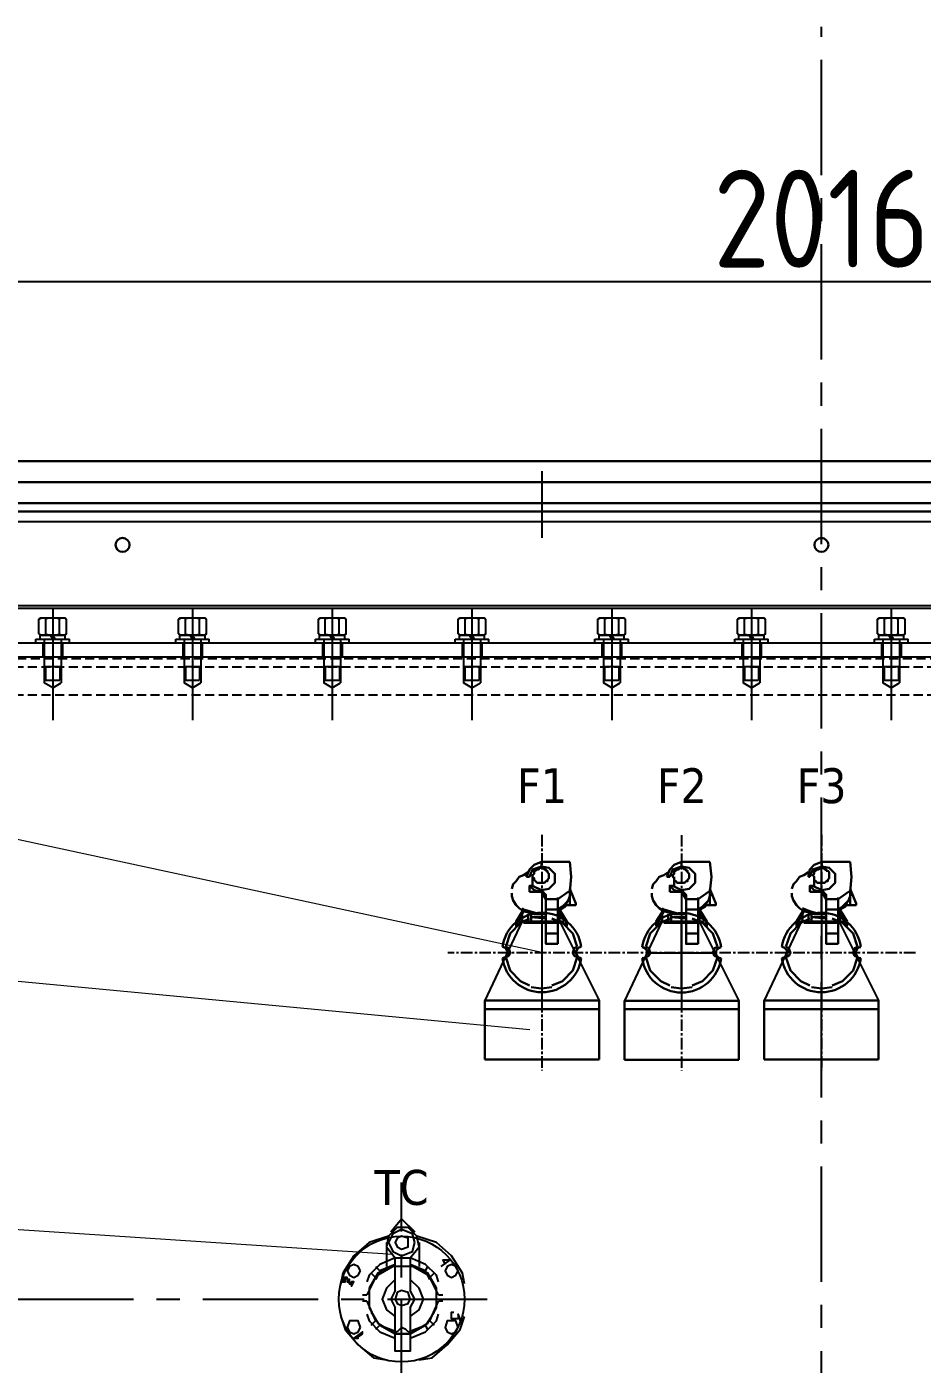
# Model space of a CAD drawing. Header units: millimetres. Extents: x 116956 to 138384, y -169944 to -162492.
# Drawn here: x 130178 to 130819, y -164356 to -163398 of the extents above; entities that cross this region are included whole.
import ezdxf

# ---------------------------------------------------------------- set-up
doc = ezdxf.new("R2010")
doc.units = ezdxf.units.MM
doc.header["$LTSCALE"] = 13
for name, pattern in [('CENTER', [50.8, 31.75, -6.35, 6.35, -6.35]), ('CENTER2', [1.125, 0.75, -0.125, 0.125, -0.125]), ('CENTERX2', [101.6, 63.5, -12.7, 12.7, -12.7]), ('DASHED', [0.75, 0.5, -0.25]), ('HIDDEN', [9.525, 6.35, -3.175])]:
    doc.linetypes.add(name, pattern=pattern)
doc.layers.get('0').update_dxf_attribs({"color": 1, "linetype": 'CENTER'})
for name, color, linetype in [('1', 4, 'Continuous'), ('2', 3, 'Continuous'), ('3中心线层', 1, 'CENTER'), ('4', 2, 'HIDDEN'), ('4虚线层', 6, 'DASHED'), ('粗实线', 4, 'Continuous')]:
    doc.layers.add(name, color=color, linetype=linetype)
doc.layers.add('标注、文本', color=3, linetype='Continuous', lineweight=25)
doc.layers.add('铁心', color=3, linetype='Continuous', lineweight=0)
doc.styles.get("Standard").update_dxf_attribs({"font": 'gbenor.shx', "bigfont": 'gbcbig.shx'})
doc.styles.add('Tahoma$001', font='tahoma.ttf', dxfattribs={"height": 2.159784})
doc.dimstyles.new('1-15', dxfattribs={"dimscale": 20, "dimtxt": 3.5, "dimasz": 2, "dimexe": 1.5, "dimexo": 0.5, "dimgap": 0.5, "dimtad": 1, "dimtoh": 1, "dimdec": 1, "dimdsep": 46, "dimtxsty": 'Standard', "dimcen": 2.5, "dimclrd": 3, "dimclre": 3, "dimclrt": 3, "dimadec": 0, "dimazin": 2, "dimtfac": 1, "dimtdec": 1, "dimtmove": 0, "dimatfit": 2, "dimfxl": 1, "dimarcsym": 0})

# ---------------------------------------------------------------- blocks, each defined once
blk = doc.blocks.new('A$C577535B1')
for p, q in [((67.35, 124.33), (67.35, 44.6)), ((67.35, 124.15), (67.35, 44.41)), ((167.35, 124.17), (167.35, 44.44)), ((167.35, 124.15), (167.35, 44.41)), ((267.35, 124.33), (267.35, 44.6)), ((267.35, 124.15), (267.35, 44.41))]:
    blk.add_line(p, q)
at = {"layer": '3中心线层', "ltscale": 0.02}
for p, q in [((67.35, 168.77), (67.35, 0.16)), ((67.35, 168.61), (67.35, 0)), ((167.35, 168.61), (167.35, 0)), ((267.35, 168.77), (267.35, 0.16)), ((334.71, 84.28), (0, 84.28))]:
    blk.add_line(p, q, dxfattribs=at)
at = {"layer": '粗实线', "lineweight": 30}
for centre, radius, start, end in [((67.35, 84.47), 28.5, 8.04813, 171.95187), ((167.35, 84.3), 28.5, 8.04813, 171.95187), ((267.35, 84.47), 28.5, 8.04813, 171.95187), ((38.85, 84.47), 4, 274.02406, 85.97594), ((95.85, 84.47), 4, 94.02406, 265.97594), ((138.85, 84.3), 4, 274.02406, 85.97594), ((195.85, 84.3), 4, 94.02406, 265.97594), ((238.85, 84.47), 4, 274.02406, 85.97594), ((295.85, 84.37), 4, 94.02406, 265.97594), ((67.35, 84.47), 28.5, 188.04813, 351.95187), ((167.35, 84.3), 28.5, 188.04813, 351.95187), ((267.35, 84.47), 28.5, 188.04813, 351.95187)]:
    blk.add_arc(centre, radius, start, end, dxfattribs=at)
blk = doc.blocks.new('A$C0AD52951')
at = {"layer": '粗实线'}
h = blk.add_hatch(color=256, dxfattribs=at)
h.dxf.hatch_style = 2
h.paths.add_polyline_path([(2.19, 41.7), (1.1, 41.7), (2.19, 41.7), (3.29, 40.6), (3.29, 39.5), (4.39, 39.5), (4.39, 38.4), (5.49, 38.4), (5.49, 37.31), (6.58, 39.5), (5.49, 39.5), (4.39, 38.4), (4.39, 39.5), (4.39, 40.6), (3.29, 40.6), (3.29, 41.7)])
h = blk.add_hatch(color=256, dxfattribs=at)
h.dxf.hatch_style = 2
h.paths.add_polyline_path([(1.1, 41.7), (1.1, 40.6), (1.1, 39.5), (2.19, 39.5), (2.19, 40.6), (1.1, 40.6), (1.1, 41.7), (2.19, 41.7)])
h = blk.add_hatch(color=256, dxfattribs=at)
h.dxf.hatch_style = 2
h.paths.add_polyline_path([(6.58, 10.97), (7.68, 10.97), (10.97, 13.17), (10.97, 14.26)])
for points in [[(25.24, 64.74), (30.72, 71.32), (37.31, 64.74)], [(24.14, 62.54), (14.26, 59.25), (6.58, 52.67), (1.1, 43.89), (0, 38.4)], [(35.11, 51.57), (39.5, 57.06), (38.4, 62.54), (34.02, 66.93), (28.53, 66.93), (24.14, 62.54), (23.04, 57.06), (27.43, 51.57)], [(62.54, 38.4), (61.45, 43.89), (55.96, 52.67), (48.28, 59.25), (38.4, 62.54)], [(23.04, 59.25), (23.04, 47.18)], [(39.5, 59.25), (39.5, 47.18)], [(27.43, 51.57), (19.75, 48.28), (14.26, 42.79), (13.17, 39.5)], [(27.43, 48.28), (18.65, 43.89), (14.26, 36.21), (14.26, 26.33), (18.65, 18.65), (27.43, 13.17), (35.11, 13.17), (35.11, 4.39), (27.43, 4.39), (27.43, 13.17)], [(27.43, 35.11), (27.43, 51.57), (35.11, 51.57), (35.11, 35.11)], [(49.38, 39.5), (48.28, 42.79), (42.79, 48.28), (35.11, 51.57)], [(35.11, 13.17), (43.89, 18.65), (48.28, 26.33), (48.28, 36.21), (43.89, 43.89), (35.11, 48.28)], [(54.86, 50.47), (50.47, 47.18)], [(54.86, 50.47), (51.57, 50.47), (52.67, 48.28)], [(44.99, 40.6), (43.89, 42.79), (36.21, 47.18), (26.33, 47.18), (18.65, 42.79), (17.56, 40.6)], [(27.43, 40.6), (23.04, 36.21), (20.85, 30.72), (23.04, 25.24), (27.43, 21.95)], [(35.11, 21.95), (39.5, 25.24), (41.7, 30.72), (39.5, 36.21), (35.11, 40.6)], [(27.43, 35.11), (25.24, 30.72), (27.43, 26.33)], [(35.11, 26.33), (37.31, 30.72), (35.11, 35.11)], [(0, 21.95), (2.19, 15.36), (8.78, 7.68), (16.46, 1.1), (23.04, 0)], [(13.17, 23.04), (14.26, 19.75), (19.75, 14.26), (27.43, 10.97)], [(15.36, 24.14), (19.75, 17.56), (28.53, 14.26)], [(35.11, 26.33), (35.11, 13.17), (27.43, 13.17), (27.43, 26.33)], [(34.02, 14.26), (42.79, 17.56), (47.18, 24.14)], [(35.11, 10.97), (42.79, 14.26), (48.28, 19.75), (49.38, 23.04)], [(39.5, 0), (46.09, 1.1), (53.77, 7.68), (60.35, 15.36), (62.54, 21.95)], [(60.35, 19.75), (60.35, 20.85), (59.25, 23.04), (59.25, 21.95), (59.25, 20.85), (58.16, 20.85), (57.06, 20.85), (55.96, 20.85), (55.96, 21.95), (55.96, 23.04), (55.96, 24.14), (57.06, 24.14)], [(34.02, 14.26), (32.92, 15.36), (30.72, 16.46), (29.63, 15.36), (28.53, 14.26)], [(34.02, 14.26), (32.92, 15.36), (30.72, 16.46), (29.63, 15.36), (28.53, 14.26)]]:
    blk.add_lwpolyline(points, dxfattribs=at)
for points in [[(37.31, 59.25), (36.21, 63.64), (30.72, 65.84), (26.33, 63.64), (24.14, 59.25), (26.33, 54.86), (30.72, 52.67), (36.21, 54.86)], [(34.02, 59.25), (34.02, 61.45), (30.72, 62.54), (28.53, 61.45), (27.43, 59.25), (28.53, 57.06), (30.72, 55.96), (34.02, 57.06)], [(9.88, 44.99), (8.78, 47.18), (6.58, 48.28), (4.39, 47.18), (3.29, 44.99), (4.39, 42.79), (6.58, 41.7), (8.78, 42.79)], [(59.25, 44.99), (58.16, 47.18), (55.96, 48.28), (53.77, 47.18), (52.67, 44.99), (53.77, 42.79), (55.96, 41.7), (58.16, 42.79)], [(2.19, 41.7), (1.1, 41.7), (2.19, 41.7), (3.29, 40.6), (3.29, 39.5), (4.39, 39.5), (4.39, 38.4), (5.49, 38.4), (5.49, 37.31), (6.58, 39.5), (5.49, 39.5), (4.39, 38.4), (4.39, 39.5), (4.39, 40.6), (3.29, 40.6), (3.29, 41.7)], [(1.1, 41.7), (1.1, 40.6), (1.1, 39.5), (2.19, 39.5), (2.19, 40.6), (1.1, 40.6), (1.1, 41.7), (2.19, 41.7)], [(35.11, 30.72), (34.02, 34.02), (30.72, 35.11), (28.53, 34.02), (27.43, 30.72), (28.53, 28.53), (30.72, 27.43), (34.02, 28.53)], [(9.88, 16.46), (8.78, 19.75), (6.58, 19.75), (4.39, 19.75), (3.29, 16.46), (4.39, 14.26), (6.58, 13.17), (8.78, 14.26)], [(6.58, 10.97), (7.68, 10.97), (10.97, 13.17), (10.97, 14.26)], [(59.25, 16.46), (58.16, 19.75), (55.96, 19.75), (53.77, 19.75), (52.67, 16.46), (53.77, 14.26), (55.96, 13.17), (58.16, 14.26)], [(7.68, 10.97), (8.78, 10.97)]]:
    blk.add_lwpolyline(points, close=True, dxfattribs=at)
for points in [[(27.43, 48.28), (27.43, 48.28), (19.75, 44.99), (19.75, 44.99)], [(42.79, 44.99), (42.79, 44.99), (35.11, 48.28), (35.11, 48.28)], [(17.56, 41.7), (17.56, 41.7), (13.17, 32.92), (13.17, 32.92)], [(17.56, 41.7), (17.56, 41.7), (15.36, 43.89), (15.36, 43.89)], [(17.56, 47.18), (17.56, 47.18), (19.75, 44.99), (19.75, 44.99)], [(42.79, 44.99), (42.79, 44.99), (43.89, 47.18), (43.89, 47.18)], [(47.18, 43.89), (47.18, 43.89), (44.99, 41.7), (44.99, 41.7)], [(49.38, 32.92), (49.38, 32.92), (44.99, 41.7), (44.99, 41.7)], [(10.97, 32.92), (10.97, 32.92), (13.17, 32.92), (13.17, 32.92)], [(13.17, 29.63), (13.17, 29.63), (10.97, 29.63), (10.97, 29.63)], [(13.17, 29.63), (13.17, 29.63), (17.56, 19.75), (17.56, 19.75)], [(44.99, 19.75), (44.99, 19.75), (49.38, 29.63), (49.38, 29.63)], [(49.38, 32.92), (49.38, 32.92), (51.57, 32.92), (51.57, 32.92)], [(51.57, 29.63), (51.57, 29.63), (49.38, 29.63), (49.38, 29.63)], [(15.36, 17.56), (15.36, 17.56), (17.56, 19.75), (17.56, 19.75)], [(19.75, 17.56), (19.75, 17.56), (17.56, 15.36), (17.56, 15.36)], [(19.75, 17.56), (19.75, 17.56), (27.43, 13.17), (27.43, 13.17)], [(35.11, 13.17), (35.11, 13.17), (42.79, 17.56), (42.79, 17.56)], [(43.89, 15.36), (43.89, 15.36), (42.79, 17.56), (42.79, 17.56)], [(44.99, 19.75), (44.99, 19.75), (47.18, 17.56), (47.18, 17.56)]]:
    blk.add_open_spline(points, degree=3, dxfattribs=at)
blk = doc.blocks.new('A$C104F2B00')
at = {"layer": '标注、文本'}
blk.add_circle((45, 45), 45, dxfattribs=at)
at = {"layer": '标注、文本', "xscale": 1.4175, "yscale": 1.4175, "zscale": 1.4175}
blk.add_blockref('A$C0AD52951', (1.45, 1.45), dxfattribs=at)
at = {"layer": '标注、文本', "style": 'Tahoma$001'}
blk.add_text('TC', height=25, dxfattribs=at).set_placement((25.65, 112.51))
blk = doc.blocks.new('A$C5D6D1F02')
at = {"layer": '标注、文本'}
for p, q in [((125.88, 0), (125.88, 51.21)), ((103.48, 25.6), (148.29, 25.6))]:
    blk.add_line(p, q, dxfattribs=at)
at = {"layer": '粗实线', "lineweight": 30}
for points in [[(25.6, 90.68), (20.27, 88.54), (17.07, 85.34), (14.94, 80.01)], [(25.6, 87.48), (19.2, 85.34), (17.07, 80.01)], [(25.6, 90.68), (25.6, 87.48)], [(25.6, 70.41), (30.94, 71.48), (35.2, 75.74), (35.2, 82.14), (30.94, 86.41), (25.6, 87.48)], [(45.87, 69.34), (46.94, 80.01), (45.87, 90.68)], [(125.88, 90.68), (120.55, 88.54), (117.35, 85.34), (115.21, 80.01)], [(125.88, 87.48), (119.48, 85.34), (117.35, 80.01)], [(125.88, 90.68), (125.88, 87.48)], [(125.88, 70.41), (131.22, 71.48), (135.48, 75.74), (135.48, 82.14), (131.22, 86.41), (125.88, 87.48)], [(146.15, 69.34), (147.22, 80.01), (146.15, 90.68)], [(226.16, 90.68), (220.83, 88.54), (217.63, 85.34), (216.56, 80.01)], [(226.16, 87.48), (219.76, 85.34), (217.63, 80.01)], [(226.16, 90.68), (226.16, 87.48)], [(226.16, 70.41), (231.5, 71.48), (235.76, 75.74), (235.76, 82.14), (231.5, 86.41), (226.16, 87.48)], [(246.43, 69.34), (247.5, 80.01), (246.43, 90.68)], [(16, 83.21), (12.8, 81.08), (9.6, 80.01), (7.47, 76.81), (5.33, 74.68), (4.27, 71.48)], [(16, 83.21), (12.8, 81.08), (9.6, 80.01), (7.47, 76.81), (5.33, 74.68), (4.27, 71.48)], [(14.94, 81.08), (14.94, 80.01)], [(116.28, 83.21), (113.08, 81.08), (109.88, 80.01), (107.75, 76.81), (105.61, 74.68), (104.55, 71.48)], [(116.28, 83.21), (113.08, 81.08), (109.88, 80.01), (107.75, 76.81), (105.61, 74.68), (104.55, 71.48)], [(116.28, 81.08), (116.28, 80.01)], [(216.56, 83.21), (213.36, 81.08), (210.16, 80.01), (208.03, 76.81), (205.89, 74.68), (204.83, 71.48)], [(216.56, 83.21), (213.36, 81.08), (210.16, 80.01), (208.03, 76.81), (205.89, 74.68), (204.83, 71.48)], [(216.56, 81.08), (216.56, 80.01)], [(4.27, 68.28), (4.27, 66.14), (5.33, 62.94), (7.47, 59.74), (9.6, 57.61), (12.8, 55.47), (16, 54.41), (20.27, 53.34), (24.54, 53.34), (28.8, 53.34)], [(4.27, 68.28), (4.27, 66.14), (5.33, 62.94), (7.47, 59.74), (9.6, 57.61), (12.8, 55.47), (16, 54.41), (20.27, 53.34), (24.54, 53.34), (28.8, 53.34)], [(17.07, 73.61), (20.27, 70.41), (25.6, 69.34)], [(19.2, 73.61), (17.07, 73.61), (17.07, 69.34)], [(28.8, 64.01), (28.8, 67.21), (25.6, 70.41)], [(25.6, 69.34), (25.6, 70.41)], [(25.6, 69.34), (28.8, 64.01)], [(37.34, 56.54), (40.54, 58.67), (42.67, 60.81), (44.81, 62.94), (45.87, 66.14), (45.87, 68.28), (45.87, 71.48)], [(37.34, 56.54), (40.54, 58.67), (42.67, 60.81), (44.81, 62.94), (45.87, 66.14), (45.87, 68.28), (45.87, 71.48)], [(45.87, 69.34), (44.81, 69.34), (37.34, 64.01)], [(37.34, 55.47), (40.54, 57.61), (42.67, 58.67), (43.74, 61.87), (45.87, 64.01), (45.87, 66.14), (45.87, 68.28)], [(37.34, 55.47), (40.54, 57.61), (42.67, 58.67), (43.74, 61.87), (45.87, 64.01), (45.87, 66.14), (45.87, 68.28)], [(50.14, 60.81), (45.87, 71.48)], [(45.87, 69.34), (45.87, 59.74), (49.07, 59.74), (50.14, 59.74), (50.14, 60.81)], [(104.55, 68.28), (104.55, 66.14), (105.61, 62.94), (107.75, 59.74), (109.88, 57.61), (113.08, 55.47), (116.28, 54.41), (120.55, 53.34), (124.82, 53.34), (129.08, 53.34)], [(104.55, 68.28), (104.55, 66.14), (105.61, 62.94), (107.75, 59.74), (109.88, 57.61), (113.08, 55.47), (116.28, 54.41), (120.55, 53.34), (124.82, 53.34), (129.08, 53.34)], [(117.35, 73.61), (120.55, 70.41), (125.88, 69.34)], [(119.48, 73.61), (117.35, 73.61), (117.35, 69.34)], [(129.08, 64.01), (129.08, 67.21), (125.88, 70.41)], [(125.88, 69.34), (125.88, 70.41)], [(125.88, 69.34), (129.08, 64.01)], [(137.62, 56.54), (140.82, 58.67), (142.95, 60.81), (145.08, 62.94), (146.15, 66.14), (147.22, 68.28), (146.15, 71.48)], [(137.62, 56.54), (140.82, 58.67), (142.95, 60.81), (145.08, 62.94), (146.15, 66.14), (147.22, 68.28), (146.15, 71.48)], [(146.15, 69.34), (145.08, 69.34), (137.62, 64.01)], [(137.62, 55.47), (140.82, 57.61), (142.95, 58.67), (144.02, 61.87), (146.15, 64.01), (146.15, 66.14), (147.22, 68.28)], [(137.62, 55.47), (140.82, 57.61), (142.95, 58.67), (144.02, 61.87), (146.15, 64.01), (146.15, 66.14), (147.22, 68.28)], [(146.15, 69.34), (146.15, 59.74), (149.35, 59.74), (150.42, 59.74), (150.42, 60.81), (146.15, 71.48)], [(204.83, 68.28), (204.83, 66.14), (205.89, 62.94), (208.03, 59.74), (210.16, 57.61), (213.36, 55.47), (216.56, 54.41), (220.83, 53.34), (225.09, 53.34), (229.36, 53.34)], [(204.83, 68.28), (204.83, 66.14), (205.89, 62.94), (208.03, 59.74), (210.16, 57.61), (213.36, 55.47), (216.56, 54.41), (220.83, 53.34), (225.09, 53.34), (229.36, 53.34)], [(217.63, 73.61), (220.83, 70.41), (226.16, 69.34)], [(219.76, 73.61), (217.63, 73.61), (217.63, 69.34)], [(229.36, 64.01), (229.36, 67.21), (226.16, 70.41)], [(226.16, 69.34), (226.16, 70.41)], [(226.16, 69.34), (229.36, 64.01)], [(237.9, 56.54), (241.1, 58.67), (243.23, 60.81), (245.36, 62.94), (246.43, 66.14), (247.5, 68.28), (246.43, 71.48)], [(237.9, 56.54), (241.1, 58.67), (243.23, 60.81), (245.36, 62.94), (246.43, 66.14), (247.5, 68.28), (246.43, 71.48)], [(246.43, 69.34), (245.36, 69.34), (237.9, 64.01)], [(237.9, 55.47), (241.1, 57.61), (243.23, 58.67), (244.3, 61.87), (246.43, 64.01), (246.43, 66.14), (247.5, 68.28)], [(237.9, 55.47), (241.1, 57.61), (243.23, 58.67), (244.3, 61.87), (246.43, 64.01), (246.43, 66.14), (247.5, 68.28)], [(246.43, 69.34), (246.43, 59.74), (249.63, 59.74), (250.7, 59.74), (250.7, 60.81), (246.43, 71.48)], [(11.73, 57.61), (12.8, 56.54), (17.07, 55.47), (20.27, 54.41), (24.54, 53.34), (28.8, 53.34)], [(11.73, 57.61), (12.8, 56.54), (17.07, 55.47), (20.27, 54.41), (24.54, 53.34), (28.8, 53.34)], [(33.07, 32), (28.8, 32), (28.8, 64.01)], [(37.34, 32), (37.34, 64.01), (28.8, 64.01)], [(45.87, 59.74), (41.61, 59.74)], [(112.01, 57.61), (113.08, 56.54), (117.35, 55.47), (120.55, 54.41), (124.82, 53.34), (129.08, 53.34)], [(112.01, 57.61), (113.08, 56.54), (117.35, 55.47), (120.55, 54.41), (124.82, 53.34), (129.08, 53.34)], [(133.35, 32), (129.08, 32), (129.08, 64.01)], [(137.62, 32), (137.62, 64.01), (129.08, 64.01)], [(146.15, 59.74), (141.88, 59.74)], [(212.29, 57.61), (214.43, 56.54), (217.63, 55.47), (220.83, 54.41), (225.09, 53.34), (229.36, 53.34)], [(212.29, 57.61), (214.43, 56.54), (217.63, 55.47), (220.83, 54.41), (225.09, 53.34), (229.36, 53.34)], [(233.63, 32), (229.36, 32), (229.36, 64.01)], [(237.9, 32), (237.9, 64.01), (229.36, 64.01)], [(246.43, 59.74), (242.16, 59.74)], [(17.07, 50.14), (10.67, 46.94), (3.2, 39.47), (0, 29.87)], [(11.73, 48.01), (7.47, 48.01), (12.8, 56.54)], [(7.47, 48.01), (7.47, 44.81), (8.53, 44.81), (8.53, 48.01)], [(8.53, 48.01), (12.8, 55.47)], [(51.21, 29.87), (48.01, 39.47), (40.54, 46.94), (33.07, 50.14)], [(43.74, 48.01), (43.74, 44.81), (42.67, 44.81), (42.67, 48.01)], [(117.35, 50.14), (110.95, 46.94), (103.48, 39.47), (100.28, 29.87)], [(112.01, 48.01), (107.75, 48.01), (113.08, 56.54)], [(107.75, 48.01), (107.75, 44.81), (108.81, 44.81), (108.81, 48.01)], [(108.81, 48.01), (113.08, 55.47)], [(151.49, 29.87), (148.29, 39.47), (140.82, 46.94), (133.35, 50.14)], [(144.02, 48.01), (144.02, 44.81), (142.95, 44.81), (142.95, 48.01)], [(217.63, 50.14), (211.23, 46.94), (203.76, 39.47), (200.56, 29.87)], [(212.29, 48.01), (208.03, 48.01), (213.36, 56.54)], [(208.03, 48.01), (208.03, 44.81), (209.09, 44.81), (209.09, 48.01)], [(209.09, 48.01), (213.36, 55.47)], [(251.76, 29.87), (248.56, 39.47), (241.1, 46.94), (233.63, 50.14)], [(244.3, 48.01), (244.3, 44.81), (243.23, 44.81), (243.23, 48.01)], [(0, 22.4), (2.13, 23.47), (3.2, 25.6), (2.13, 28.8), (0, 29.87)], [(51.21, 29.87), (49.07, 28.8), (48.01, 25.6), (49.07, 23.47), (51.21, 22.4)], [(100.28, 22.4), (102.41, 23.47), (103.48, 25.6), (102.41, 28.8), (100.28, 29.87)], [(151.49, 29.87), (149.35, 28.8), (148.29, 25.6), (149.35, 23.47), (151.49, 22.4)], [(200.56, 22.4), (202.69, 23.47), (203.76, 25.6), (202.69, 28.8), (200.56, 29.87)], [(251.76, 29.87), (249.63, 28.8), (248.56, 25.6), (249.63, 23.47), (251.76, 22.4)], [(0, 22.4), (3.2, 12.8), (10.67, 5.33), (17.07, 2.13)], [(33.07, 2.13), (40.54, 5.33), (48.01, 12.8), (51.21, 22.4)], [(100.28, 22.4), (103.48, 12.8), (110.95, 5.33), (117.35, 2.13)], [(133.35, 2.13), (140.82, 5.33), (148.29, 12.8), (151.49, 22.4)], [(200.56, 22.4), (203.76, 12.8), (211.23, 5.33), (217.63, 2.13)], [(233.63, 2.13), (241.1, 5.33), (248.56, 12.8), (251.76, 22.4)], [(18.14, 1.07), (25.6, 0), (33.07, 1.07)], [(118.41, 1.07), (125.88, 0), (133.35, 1.07)], [(218.69, 1.07), (226.16, 0), (233.63, 1.07)]]:
    blk.add_lwpolyline(points, dxfattribs=at)
for points in [[(25.6, 86.41), (24.54, 86.41), (23.47, 85.34), (22.4, 85.34), (21.34, 84.28), (20.27, 84.28), (20.27, 83.21), (20.27, 82.14), (19.2, 81.08), (19.2, 80.01), (20.27, 78.94), (20.27, 77.88), (21.34, 76.81), (22.4, 75.74), (23.47, 75.74), (24.54, 75.74), (25.6, 75.74), (26.67, 75.74), (27.74, 75.74), (28.8, 76.81), (29.87, 76.81), (29.87, 77.88), (30.94, 78.94), (30.94, 80.01), (30.94, 81.08), (30.94, 82.14), (29.87, 83.21), (29.87, 84.28), (28.8, 84.28), (28.8, 85.34), (27.74, 85.34), (26.67, 86.41)], [(125.88, 86.41), (124.82, 86.41), (123.75, 85.34), (122.68, 85.34), (121.62, 84.28), (120.55, 84.28), (120.55, 83.21), (120.55, 82.14), (119.48, 81.08), (119.48, 80.01), (120.55, 78.94), (120.55, 77.88), (121.62, 76.81), (122.68, 75.74), (123.75, 75.74), (124.82, 75.74), (125.88, 75.74), (126.95, 75.74), (128.02, 75.74), (129.08, 76.81), (130.15, 76.81), (130.15, 77.88), (131.22, 78.94), (131.22, 80.01), (131.22, 81.08), (131.22, 82.14), (130.15, 83.21), (130.15, 84.28), (129.08, 84.28), (129.08, 85.34), (128.02, 85.34), (126.95, 86.41)], [(226.16, 86.41), (225.09, 86.41), (224.03, 85.34), (222.96, 85.34), (221.89, 84.28), (220.83, 84.28), (220.83, 83.21), (220.83, 82.14), (219.76, 81.08), (220.83, 80.01), (220.83, 78.94), (220.83, 77.88), (221.89, 76.81), (222.96, 75.74), (224.03, 75.74), (225.09, 75.74), (226.16, 75.74), (227.23, 75.74), (228.3, 75.74), (229.36, 76.81), (230.43, 76.81), (230.43, 77.88), (231.5, 78.94), (231.5, 80.01), (231.5, 81.08), (231.5, 82.14), (231.5, 83.21), (230.43, 84.28), (229.36, 84.28), (229.36, 85.34), (228.3, 85.34), (227.23, 86.41)], [(38.4, 48.01), (38.4, 49.07)], [(138.68, 48.01), (138.68, 49.07)], [(238.96, 48.01), (238.96, 49.07)]]:
    blk.add_lwpolyline(points, close=True, dxfattribs=at)
for points in [[(25.6, 90.68), (25.6, 90.68), (45.87, 90.68), (45.87, 90.68)], [(125.88, 90.68), (125.88, 90.68), (146.15, 90.68), (146.15, 90.68)], [(226.16, 90.68), (226.16, 90.68), (246.43, 90.68), (246.43, 90.68)], [(14.94, 80.01), (14.94, 80.01), (17.07, 80.01), (17.07, 80.01)], [(19.2, 80.01), (19.2, 80.01), (19.2, 73.61), (19.2, 73.61)], [(115.21, 80.01), (115.21, 80.01), (117.35, 80.01), (117.35, 80.01)], [(120.55, 80.01), (120.55, 80.01), (120.55, 73.61), (120.55, 73.61)], [(216.56, 80.01), (216.56, 80.01), (217.63, 80.01), (217.63, 80.01)], [(220.83, 80.01), (220.83, 80.01), (220.83, 73.61), (220.83, 73.61)], [(25.6, 69.34), (25.6, 69.34), (17.07, 69.34), (17.07, 69.34)], [(19.2, 73.61), (19.2, 73.61), (25.6, 70.41), (25.6, 70.41)], [(25.6, 71.48), (25.6, 71.48), (25.6, 70.41), (25.6, 70.41)], [(125.88, 69.34), (125.88, 69.34), (117.35, 69.34), (117.35, 69.34)], [(119.48, 73.61), (119.48, 73.61), (125.88, 70.41), (125.88, 70.41)], [(125.88, 71.48), (125.88, 71.48), (125.88, 70.41), (125.88, 70.41)], [(226.16, 69.34), (226.16, 69.34), (217.63, 69.34), (217.63, 69.34)], [(219.76, 73.61), (219.76, 73.61), (226.16, 70.41), (226.16, 70.41)], [(226.16, 71.48), (226.16, 71.48), (226.16, 70.41), (226.16, 70.41)], [(37.34, 64.01), (37.34, 64.01), (37.34, 65.07), (37.34, 65.07)], [(137.62, 64.01), (137.62, 64.01), (137.62, 65.07), (137.62, 65.07)], [(237.9, 64.01), (237.9, 64.01), (237.9, 65.07), (237.9, 65.07)], [(11.73, 48.01), (11.73, 48.01), (11.73, 56.54), (11.73, 56.54)], [(12.8, 48.01), (12.8, 48.01), (25.6, 48.01), (25.6, 48.01)], [(16, 48.01), (16, 48.01), (12.8, 48.01), (12.8, 48.01)], [(16, 48.01), (16, 48.01), (16, 53.34), (16, 53.34)], [(18.14, 48.01), (18.14, 48.01), (18.14, 54.41), (18.14, 54.41)], [(18.14, 51.21), (18.14, 51.21), (28.8, 50.14), (28.8, 50.14)], [(18.14, 51.21), (18.14, 51.21), (28.8, 51.21), (28.8, 51.21)], [(24.54, 48.01), (24.54, 48.01), (41.61, 48.01), (41.61, 48.01)], [(25.6, 48.01), (25.6, 48.01), (25.6, 49.07), (25.6, 49.07)], [(38.4, 48.01), (38.4, 48.01), (25.6, 48.01), (25.6, 48.01)], [(28.8, 56.54), (28.8, 56.54), (37.34, 56.54), (37.34, 56.54)], [(42.67, 48.01), (42.67, 48.01), (37.34, 55.47), (37.34, 55.47)], [(38.4, 48.01), (38.4, 48.01), (38.4, 56.54), (38.4, 56.54)], [(43.74, 48.01), (43.74, 48.01), (38.4, 56.54), (38.4, 56.54)], [(112.01, 48.01), (112.01, 48.01), (112.01, 56.54), (112.01, 56.54)], [(113.08, 48.01), (113.08, 48.01), (125.88, 48.01), (125.88, 48.01)], [(116.28, 48.01), (116.28, 48.01), (113.08, 48.01), (113.08, 48.01)], [(116.28, 48.01), (116.28, 48.01), (116.28, 53.34), (116.28, 53.34)], [(118.41, 48.01), (118.41, 48.01), (118.41, 54.41), (118.41, 54.41)], [(118.41, 51.21), (118.41, 51.21), (129.08, 50.14), (129.08, 50.14)], [(118.41, 51.21), (118.41, 51.21), (129.08, 51.21), (129.08, 51.21)], [(124.82, 48.01), (124.82, 48.01), (141.88, 48.01), (141.88, 48.01)], [(125.88, 48.01), (125.88, 48.01), (125.88, 49.07), (125.88, 49.07)], [(138.68, 48.01), (138.68, 48.01), (125.88, 48.01), (125.88, 48.01)], [(129.08, 56.54), (129.08, 56.54), (137.62, 56.54), (137.62, 56.54)], [(142.95, 48.01), (142.95, 48.01), (137.62, 55.47), (137.62, 55.47)], [(138.68, 48.01), (138.68, 48.01), (138.68, 56.54), (138.68, 56.54)], [(144.02, 48.01), (144.02, 48.01), (138.68, 56.54), (138.68, 56.54)], [(212.29, 48.01), (212.29, 48.01), (212.29, 56.54), (212.29, 56.54)], [(213.36, 48.01), (213.36, 48.01), (226.16, 48.01), (226.16, 48.01)], [(216.56, 48.01), (216.56, 48.01), (213.36, 48.01), (213.36, 48.01)], [(216.56, 48.01), (216.56, 48.01), (216.56, 53.34), (216.56, 53.34)], [(218.69, 48.01), (218.69, 48.01), (218.69, 54.41), (218.69, 54.41)], [(218.69, 51.21), (218.69, 51.21), (229.36, 50.14), (229.36, 50.14)], [(218.69, 51.21), (218.69, 51.21), (229.36, 51.21), (229.36, 51.21)], [(225.09, 48.01), (225.09, 48.01), (242.16, 48.01), (242.16, 48.01)], [(226.16, 48.01), (226.16, 48.01), (226.16, 49.07), (226.16, 49.07)], [(238.96, 48.01), (238.96, 48.01), (226.16, 48.01), (226.16, 48.01)], [(229.36, 56.54), (229.36, 56.54), (237.9, 56.54), (237.9, 56.54)], [(243.23, 48.01), (243.23, 48.01), (237.9, 55.47), (237.9, 55.47)], [(238.96, 48.01), (238.96, 48.01), (238.96, 56.54), (238.96, 56.54)], [(244.3, 48.01), (244.3, 48.01), (238.96, 56.54), (238.96, 56.54)], [(12.8, 46.94), (12.8, 46.94), (38.4, 46.94), (38.4, 46.94)], [(28.8, 39.47), (28.8, 39.47), (37.34, 39.47), (37.34, 39.47)], [(113.08, 46.94), (113.08, 46.94), (138.68, 46.94), (138.68, 46.94)], [(129.08, 39.47), (129.08, 39.47), (137.62, 39.47), (137.62, 39.47)], [(213.36, 46.94), (213.36, 46.94), (238.96, 46.94), (238.96, 46.94)], [(229.36, 39.47), (229.36, 39.47), (237.9, 39.47), (237.9, 39.47)], [(28.8, 32), (28.8, 32), (37.34, 32), (37.34, 32)], [(129.08, 32), (129.08, 32), (137.62, 32), (137.62, 32)], [(229.36, 32), (229.36, 32), (237.9, 32), (237.9, 32)]]:
    blk.add_open_spline(points, degree=3, dxfattribs=at)
blk = doc.blocks.new('A$C47B94D02')
at = {"layer": '标注、文本'}
blk.add_blockref('A$C5D6D1F02', (0, 0), dxfattribs=at)
at = {"layer": '标注、文本', "style": 'Tahoma$001'}
for s, p in [('F1', (8.12, 132.74)), ('F2', (108.12, 132.74)), ('F3', (208.12, 132.74))]:
    blk.add_text(s, height=25, dxfattribs=at).set_placement(p)
blk = doc.blocks.new('*D1466')
at = {"layer": 'Defpoints', "color": 0, "transparency": 16777216}
for p in [(131754.42, -163580.55), (129738.42, -163866.68), (131754.42, -163866.69)]:
    blk.add_point(p, dxfattribs=at)
at = {"layer": '标注、文本', "color": 3, "lineweight": -2, "transparency": 16777216}
for p, q in [((129738.42, -163856.68), (129738.42, -163550.55)), ((131754.42, -163856.69), (131754.42, -163550.55)), ((129778.42, -163580.55), (131714.42, -163580.55))]:
    blk.add_line(p, q, dxfattribs=at)
at = {"layer": '标注、文本', "color": 3, "transparency": 16777216}
for points in [[(129778.42, -163573.88), (129778.42, -163587.22), (129738.42, -163580.55)], [(131714.42, -163573.88), (131714.42, -163587.22), (131754.42, -163580.55)]]:
    blk.add_solid(points, dxfattribs=at)
at = {"layer": '标注、文本', "color": 3, "transparency": 16777216, "insert": (130746.42, -163535.55), "char_height": 70, "attachment_point": 5}
blk.add_mtext('2016', dxfattribs=at)

msp = doc.modelspace()

# ---------------------------------------------------------------- linework, layer by layer
at = {"layer": '1', "color": 1, "linetype": 'CENTERX2', "lineweight": -3, "ltscale": 0.1}
for p, q in [((130746.422, -165749.709), (130746.422, -163398.12)), ((130446.076, -164392.738), (130446.076, -164225.653)), ((129907.566, -164309.196), (130507.376, -164309.196))]:
    msp.add_line(p, q, dxfattribs=at)
at = {"layer": '1'}
for p, q in [((130186.497, -163822.258), (130187.827, -163821.491)), ((130186.497, -163832.923), (130186.497, -163822.258)), ((130205.018, -163821.491), (130187.827, -163821.491)), ((130191.46, -163832.923), (130191.46, -163822.258)), ((130201.385, -163832.923), (130201.385, -163822.258)), ((130206.347, -163822.258), (130205.018, -163821.491)), ((130206.347, -163832.923), (130206.347, -163822.258)), ((130286.497, -163822.258), (130287.827, -163821.491)), ((130286.497, -163832.923), (130286.497, -163822.258)), ((130305.018, -163821.491), (130287.827, -163821.491)), ((130291.46, -163832.923), (130291.46, -163822.258)), ((130301.385, -163832.923), (130301.385, -163822.258)), ((130306.347, -163822.258), (130305.018, -163821.491)), ((130306.347, -163832.923), (130306.347, -163822.258)), ((130386.497, -163822.258), (130387.827, -163821.491)), ((130386.497, -163832.923), (130386.497, -163822.258)), ((130405.018, -163821.491), (130387.827, -163821.491)), ((130391.46, -163832.923), (130391.46, -163822.258)), ((130401.385, -163832.923), (130401.385, -163822.258)), ((130406.347, -163822.258), (130405.018, -163821.491)), ((130406.347, -163832.923), (130406.347, -163822.258)), ((130486.497, -163822.258), (130487.827, -163821.491)), ((130486.497, -163832.923), (130486.497, -163822.258)), ((130505.018, -163821.491), (130487.827, -163821.491)), ((130491.46, -163832.923), (130491.46, -163822.258)), ((130501.385, -163832.923), (130501.385, -163822.258)), ((130506.347, -163822.258), (130505.018, -163821.491)), ((130506.347, -163832.923), (130506.347, -163822.258)), ((130586.497, -163822.258), (130587.827, -163821.491)), ((130586.497, -163832.923), (130586.497, -163822.258)), ((130605.018, -163821.491), (130587.827, -163821.491)), ((130591.46, -163832.923), (130591.46, -163822.258)), ((130601.385, -163832.923), (130601.385, -163822.258)), ((130606.347, -163822.258), (130605.018, -163821.491)), ((130606.347, -163832.923), (130606.347, -163822.258)), ((130686.497, -163822.258), (130687.827, -163821.491)), ((130686.497, -163832.923), (130686.497, -163822.258)), ((130705.018, -163821.491), (130687.827, -163821.491)), ((130691.46, -163832.923), (130691.46, -163822.258)), ((130701.385, -163832.923), (130701.385, -163822.258)), ((130706.347, -163822.258), (130705.018, -163821.491)), ((130706.347, -163832.923), (130706.347, -163822.258)), ((130786.497, -163822.258), (130787.827, -163821.491)), ((130786.497, -163832.923), (130786.497, -163822.258)), ((130805.018, -163821.491), (130787.827, -163821.491)), ((130791.46, -163832.923), (130791.46, -163822.258)), ((130801.385, -163832.923), (130801.385, -163822.258)), ((130806.347, -163822.258), (130805.018, -163821.491)), ((130806.347, -163832.923), (130806.347, -163822.258)), ((130186.497, -163832.923), (130187.827, -163833.691)), ((130187.422, -163836.691), (130187.422, -163833.691)), ((130187.422, -163833.691), (130205.422, -163833.691)), ((130205.018, -163833.691), (130187.827, -163833.691)), ((130196.422, -163836.691), (130194.722, -163833.691)), ((130198.122, -163836.691), (130196.422, -163833.691)), ((130206.347, -163832.923), (130205.018, -163833.691)), ((130205.422, -163836.691), (130205.422, -163833.691)), ((130286.497, -163832.923), (130287.827, -163833.691)), ((130287.422, -163836.691), (130287.422, -163833.691)), ((130287.422, -163833.691), (130305.422, -163833.691)), ((130305.018, -163833.691), (130287.827, -163833.691)), ((130296.422, -163836.691), (130294.722, -163833.691)), ((130298.122, -163836.691), (130296.422, -163833.691)), ((130306.347, -163832.923), (130305.018, -163833.691)), ((130305.422, -163836.691), (130305.422, -163833.691)), ((130386.497, -163832.923), (130387.827, -163833.691)), ((130387.422, -163836.691), (130387.422, -163833.691)), ((130387.422, -163833.691), (130405.422, -163833.691)), ((130405.018, -163833.691), (130387.827, -163833.691)), ((130396.422, -163836.691), (130394.722, -163833.691)), ((130398.122, -163836.691), (130396.422, -163833.691)), ((130406.347, -163832.923), (130405.018, -163833.691)), ((130405.422, -163836.691), (130405.422, -163833.691)), ((130486.497, -163832.923), (130487.827, -163833.691)), ((130487.422, -163836.691), (130487.422, -163833.691)), ((130487.422, -163833.691), (130505.422, -163833.691)), ((130505.018, -163833.691), (130487.827, -163833.691)), ((130496.422, -163836.691), (130494.722, -163833.691)), ((130498.122, -163836.691), (130496.422, -163833.691)), ((130506.347, -163832.923), (130505.018, -163833.691)), ((130505.422, -163836.691), (130505.422, -163833.691)), ((130586.497, -163832.923), (130587.827, -163833.691)), ((130587.422, -163836.691), (130587.422, -163833.691)), ((130587.422, -163833.691), (130605.422, -163833.691)), ((130605.018, -163833.691), (130587.827, -163833.691)), ((130596.422, -163836.691), (130594.722, -163833.691)), ((130598.122, -163836.691), (130596.422, -163833.691)), ((130606.347, -163832.923), (130605.018, -163833.691)), ((130605.422, -163836.691), (130605.422, -163833.691)), ((130686.497, -163832.923), (130687.827, -163833.691)), ((130687.422, -163836.691), (130687.422, -163833.691)), ((130687.422, -163833.691), (130705.422, -163833.691)), ((130705.018, -163833.691), (130687.827, -163833.691)), ((130696.422, -163836.691), (130694.722, -163833.691)), ((130698.122, -163836.691), (130696.422, -163833.691)), ((130706.347, -163832.923), (130705.018, -163833.691)), ((130705.422, -163836.691), (130705.422, -163833.691)), ((130786.497, -163832.923), (130787.827, -163833.691)), ((130787.422, -163836.691), (130787.422, -163833.691)), ((130787.422, -163833.691), (130805.422, -163833.691)), ((130805.018, -163833.691), (130787.827, -163833.691)), ((130796.422, -163836.691), (130794.722, -163833.691)), ((130798.122, -163836.691), (130796.422, -163833.691)), ((130806.347, -163832.923), (130805.018, -163833.691)), ((130805.422, -163836.691), (130805.422, -163833.691)), ((130184.422, -163839.191), (130184.422, -163836.691)), ((130184.422, -163836.691), (130208.422, -163836.691)), ((130184.422, -163839.191), (130208.422, -163839.191)), ((130187.422, -163836.691), (130205.422, -163836.691)), ((130190.422, -163836.909), (130190.422, -163862.409)), ((130202.422, -163836.909), (130202.422, -163862.409)), ((130208.422, -163839.191), (130208.422, -163836.691)), ((130284.422, -163839.191), (130284.422, -163836.691)), ((130284.422, -163836.691), (130308.422, -163836.691)), ((130284.422, -163839.191), (130308.422, -163839.191)), ((130287.422, -163836.691), (130305.422, -163836.691)), ((130290.422, -163836.909), (130290.422, -163862.409)), ((130302.422, -163836.909), (130302.422, -163862.409)), ((130308.422, -163839.191), (130308.422, -163836.691)), ((130384.422, -163839.191), (130384.422, -163836.691)), ((130384.422, -163836.691), (130408.422, -163836.691)), ((130384.422, -163839.191), (130408.422, -163839.191)), ((130387.422, -163836.691), (130405.422, -163836.691)), ((130390.422, -163836.909), (130390.422, -163862.409)), ((130402.422, -163836.909), (130402.422, -163862.409)), ((130408.422, -163839.191), (130408.422, -163836.691)), ((130484.422, -163839.191), (130484.422, -163836.691)), ((130484.422, -163836.691), (130508.422, -163836.691)), ((130484.422, -163839.191), (130508.422, -163839.191)), ((130487.422, -163836.691), (130505.422, -163836.691)), ((130490.422, -163836.909), (130490.422, -163862.409)), ((130502.422, -163836.909), (130502.422, -163862.409)), ((130508.422, -163839.191), (130508.422, -163836.691)), ((130584.422, -163839.191), (130584.422, -163836.691)), ((130584.422, -163836.691), (130608.422, -163836.691)), ((130584.422, -163839.191), (130608.422, -163839.191)), ((130587.422, -163836.691), (130605.422, -163836.691)), ((130590.422, -163836.909), (130590.422, -163862.409)), ((130602.422, -163836.909), (130602.422, -163862.409)), ((130608.422, -163839.191), (130608.422, -163836.691)), ((130684.422, -163839.191), (130684.422, -163836.691)), ((130684.422, -163836.691), (130708.422, -163836.691)), ((130684.422, -163839.191), (130708.422, -163839.191)), ((130687.422, -163836.691), (130705.422, -163836.691)), ((130690.422, -163836.909), (130690.422, -163862.409)), ((130702.422, -163836.909), (130702.422, -163862.409)), ((130708.422, -163839.191), (130708.422, -163836.691)), ((130784.422, -163839.191), (130784.422, -163836.691)), ((130784.422, -163836.691), (130808.422, -163836.691)), ((130784.422, -163839.191), (130808.422, -163839.191)), ((130787.422, -163836.691), (130805.422, -163836.691)), ((130790.422, -163836.909), (130790.422, -163862.409)), ((130802.422, -163836.909), (130802.422, -163862.409)), ((130808.422, -163839.191), (130808.422, -163836.691)), ((130202.422, -163856.409), (130190.422, -163856.409)), ((130190.422, -163862.409), (130190.422, -163867.944)), ((130202.422, -163862.409), (130202.422, -163867.944)), ((130302.422, -163856.409), (130290.422, -163856.409)), ((130290.422, -163862.409), (130290.422, -163867.944)), ((130302.422, -163862.409), (130302.422, -163867.944)), ((130402.422, -163856.409), (130390.422, -163856.409)), ((130390.422, -163862.409), (130390.422, -163867.944)), ((130402.422, -163862.409), (130402.422, -163867.944)), ((130502.422, -163856.409), (130490.422, -163856.409)), ((130490.422, -163862.409), (130490.422, -163867.944)), ((130502.422, -163862.409), (130502.422, -163867.944)), ((130602.422, -163856.409), (130590.422, -163856.409)), ((130590.422, -163862.409), (130590.422, -163867.944)), ((130602.422, -163862.409), (130602.422, -163867.944)), ((130702.422, -163856.409), (130690.422, -163856.409)), ((130690.422, -163862.409), (130690.422, -163867.944)), ((130702.422, -163862.409), (130702.422, -163867.944)), ((130802.422, -163856.409), (130790.422, -163856.409)), ((130790.422, -163862.409), (130790.422, -163867.944)), ((130802.422, -163862.409), (130802.422, -163867.944))]:
    msp.add_line(p, q, dxfattribs=at)
for centre, radius, start, end in [((130189.033, -163826.059), 4.569, 57.914436, 123.704561), ((130196.422, -163839.491), 18, 73.996597, 106.003403), ((130203.812, -163826.059), 4.569, 56.295439, 122.085564), ((130289.033, -163826.059), 4.569, 57.914436, 123.704561), ((130296.422, -163839.491), 18, 73.996597, 106.003403), ((130303.812, -163826.059), 4.569, 56.295439, 122.085564), ((130389.033, -163826.059), 4.569, 57.914436, 123.704561), ((130396.422, -163839.491), 18, 73.996597, 106.003403), ((130403.812, -163826.059), 4.569, 56.295439, 122.085564), ((130489.033, -163826.059), 4.569, 57.914436, 123.704561), ((130496.422, -163839.491), 18, 73.996597, 106.003403), ((130503.812, -163826.059), 4.569, 56.295439, 122.085564), ((130589.033, -163826.059), 4.569, 57.914436, 123.704561), ((130596.422, -163839.491), 18, 73.996597, 106.003403), ((130603.812, -163826.059), 4.569, 56.295439, 122.085564), ((130689.033, -163826.059), 4.569, 57.914436, 123.704561), ((130696.422, -163839.491), 18, 73.996597, 106.003403), ((130703.812, -163826.059), 4.569, 56.295439, 122.085564), ((130789.033, -163826.059), 4.569, 57.914436, 123.704561), ((130796.422, -163839.491), 18, 73.996597, 106.003403), ((130803.812, -163826.059), 4.569, 56.295439, 122.085564), ((130189.033, -163829.122), 4.569, 236.295439, 302.558752), ((130196.422, -163815.691), 18, 253.996597, 286.003403), ((130203.812, -163829.122), 4.569, 237.914436, 303.704561), ((130289.033, -163829.122), 4.569, 236.295439, 302.558752), ((130296.422, -163815.691), 18, 253.996597, 286.003403), ((130303.812, -163829.122), 4.569, 237.914436, 303.704561), ((130389.033, -163829.122), 4.569, 236.295439, 302.558752), ((130396.422, -163815.691), 18, 253.996597, 286.003403), ((130403.812, -163829.122), 4.569, 237.914436, 303.704561), ((130489.033, -163829.122), 4.569, 236.295439, 302.558752), ((130496.422, -163815.691), 18, 253.996597, 286.003403), ((130503.812, -163829.122), 4.569, 237.914436, 303.704561), ((130589.033, -163829.122), 4.569, 236.295439, 302.558752), ((130596.422, -163815.691), 18, 253.996597, 286.003403), ((130603.812, -163829.122), 4.569, 237.914436, 303.704561), ((130689.033, -163829.122), 4.569, 236.295439, 302.558752), ((130696.422, -163815.691), 18, 253.996597, 286.003403), ((130703.812, -163829.122), 4.569, 237.914436, 303.704561), ((130789.033, -163829.122), 4.569, 236.295439, 302.558752), ((130796.422, -163815.691), 18, 253.996597, 286.003403), ((130803.812, -163829.122), 4.569, 237.914436, 303.704561)]:
    msp.add_arc(centre, radius, start, end, dxfattribs=at)
at = {"layer": '2'}
for p, q in [((130191.322, -163856.409), (130191.322, -163865.944)), ((130201.522, -163856.409), (130201.522, -163865.944)), ((130291.322, -163856.409), (130291.322, -163865.944)), ((130301.522, -163856.409), (130301.522, -163865.944)), ((130391.322, -163856.409), (130391.322, -163865.944)), ((130401.522, -163856.409), (130401.522, -163865.944)), ((130491.322, -163856.409), (130491.322, -163865.944)), ((130501.522, -163856.409), (130501.522, -163865.944)), ((130591.322, -163856.409), (130591.322, -163865.944)), ((130601.522, -163856.409), (130601.522, -163865.944)), ((130691.322, -163856.409), (130691.322, -163865.944)), ((130701.522, -163856.409), (130701.522, -163865.944)), ((130791.322, -163856.409), (130791.322, -163865.944)), ((130801.522, -163856.409), (130801.522, -163865.944))]:
    msp.add_line(p, q, dxfattribs=at)
at = {"layer": '3中心线层', "linetype": 'CENTER2', "lineweight": -3, "ltscale": 10}
msp.add_line((130546.422, -163716.277), (130546.422, -163764.073), dxfattribs=at)
at = {"layer": '4'}
for p, q in [((130196.422, -163813.909), (130196.422, -163894.709)), ((130296.422, -163813.909), (130296.422, -163894.709)), ((130396.422, -163813.909), (130396.422, -163894.709)), ((130496.422, -163813.909), (130496.422, -163894.709)), ((130596.422, -163813.909), (130596.422, -163894.709)), ((130696.422, -163813.909), (130696.422, -163894.709)), ((130796.422, -163813.909), (130796.422, -163894.709))]:
    msp.add_line(p, q, dxfattribs=at)
at = {"layer": '4虚线层'}
for p, q in [((129917.422, -163850.409), (131575.422, -163850.409)), ((129915.422, -163856.409), (131577.422, -163856.409)), ((129915.422, -163876.409), (131577.422, -163876.409))]:
    msp.add_line(p, q, dxfattribs=at)
at = {"layer": '标注、文本'}
for p, q in [((131620.422, -163752.685), (129872.422, -163752.685)), ((131630.422, -163812.685), (129862.422, -163812.685)), ((131630.422, -163814.685), (129862.422, -163814.685)), ((129868.422, -163839.191), (131624.422, -163839.191)), ((130189.422, -163839.191), (130189.422, -163849.191)), ((130203.422, -163839.191), (130203.422, -163849.191)), ((130289.422, -163839.191), (130289.422, -163849.191)), ((130303.422, -163839.191), (130303.422, -163849.191)), ((130389.422, -163839.191), (130389.422, -163849.191)), ((130403.422, -163839.191), (130403.422, -163849.191)), ((130489.422, -163839.191), (130489.422, -163849.191)), ((130503.422, -163839.191), (130503.422, -163849.191)), ((130589.422, -163839.191), (130589.422, -163849.191)), ((130603.422, -163839.191), (130603.422, -163849.191)), ((130689.422, -163839.191), (130689.422, -163849.191)), ((130703.422, -163839.191), (130703.422, -163849.191)), ((130789.422, -163839.191), (130789.422, -163849.191)), ((130803.422, -163839.191), (130803.422, -163849.191)), ((129868.422, -163849.191), (131624.422, -163849.191)), ((130196.422, -163871.409), (130190.422, -163867.944)), ((130196.422, -163871.409), (130190.422, -163867.944)), ((130196.422, -163871.409), (130190.422, -163867.944)), ((130196.422, -163871.409), (130190.422, -163867.944)), ((130196.422, -163871.409), (130190.422, -163867.944)), ((130196.422, -163871.409), (130190.422, -163867.944)), ((130196.422, -163871.409), (130190.422, -163867.944)), ((130196.422, -163871.409), (130190.422, -163867.944)), ((130191.322, -163865.944), (130201.522, -163865.944)), ((130196.422, -163871.409), (130202.422, -163867.944)), ((130196.422, -163871.409), (130202.422, -163867.944)), ((130196.422, -163871.409), (130202.422, -163867.944)), ((130196.422, -163871.409), (130202.422, -163867.944)), ((130196.422, -163871.409), (130202.422, -163867.944)), ((130196.422, -163871.409), (130202.422, -163867.944)), ((130196.422, -163871.409), (130202.422, -163867.944)), ((130196.422, -163871.409), (130202.422, -163867.944)), ((130196.422, -163871.409), (130196.422, -163871.409)), ((130296.422, -163871.409), (130290.422, -163867.944)), ((130296.422, -163871.409), (130290.422, -163867.944)), ((130296.422, -163871.409), (130290.422, -163867.944)), ((130296.422, -163871.409), (130290.422, -163867.944)), ((130296.422, -163871.409), (130290.422, -163867.944)), ((130296.422, -163871.409), (130290.422, -163867.944)), ((130296.422, -163871.409), (130290.422, -163867.944)), ((130296.422, -163871.409), (130290.422, -163867.944)), ((130291.322, -163865.944), (130301.522, -163865.944)), ((130296.422, -163871.409), (130302.422, -163867.944)), ((130296.422, -163871.409), (130302.422, -163867.944)), ((130296.422, -163871.409), (130302.422, -163867.944)), ((130296.422, -163871.409), (130302.422, -163867.944)), ((130296.422, -163871.409), (130302.422, -163867.944)), ((130296.422, -163871.409), (130302.422, -163867.944)), ((130296.422, -163871.409), (130302.422, -163867.944)), ((130296.422, -163871.409), (130302.422, -163867.944)), ((130296.422, -163871.409), (130296.422, -163871.409)), ((130396.422, -163871.409), (130390.422, -163867.944)), ((130396.422, -163871.409), (130390.422, -163867.944)), ((130396.422, -163871.409), (130390.422, -163867.944)), ((130396.422, -163871.409), (130390.422, -163867.944)), ((130396.422, -163871.409), (130390.422, -163867.944)), ((130396.422, -163871.409), (130390.422, -163867.944)), ((130396.422, -163871.409), (130390.422, -163867.944)), ((130396.422, -163871.409), (130390.422, -163867.944)), ((130391.322, -163865.944), (130401.522, -163865.944)), ((130396.422, -163871.409), (130402.422, -163867.944)), ((130396.422, -163871.409), (130402.422, -163867.944)), ((130396.422, -163871.409), (130402.422, -163867.944)), ((130396.422, -163871.409), (130402.422, -163867.944)), ((130396.422, -163871.409), (130402.422, -163867.944)), ((130396.422, -163871.409), (130402.422, -163867.944)), ((130396.422, -163871.409), (130402.422, -163867.944)), ((130396.422, -163871.409), (130402.422, -163867.944)), ((130396.422, -163871.409), (130396.422, -163871.409)), ((130496.422, -163871.409), (130490.422, -163867.944)), ((130496.422, -163871.409), (130490.422, -163867.944)), ((130496.422, -163871.409), (130490.422, -163867.944)), ((130496.422, -163871.409), (130490.422, -163867.944)), ((130496.422, -163871.409), (130490.422, -163867.944)), ((130496.422, -163871.409), (130490.422, -163867.944)), ((130496.422, -163871.409), (130490.422, -163867.944)), ((130496.422, -163871.409), (130490.422, -163867.944)), ((130491.322, -163865.944), (130501.522, -163865.944)), ((130496.422, -163871.409), (130502.422, -163867.944)), ((130496.422, -163871.409), (130502.422, -163867.944)), ((130496.422, -163871.409), (130502.422, -163867.944)), ((130496.422, -163871.409), (130502.422, -163867.944)), ((130496.422, -163871.409), (130502.422, -163867.944)), ((130496.422, -163871.409), (130502.422, -163867.944)), ((130496.422, -163871.409), (130502.422, -163867.944)), ((130496.422, -163871.409), (130502.422, -163867.944)), ((130496.422, -163871.409), (130496.422, -163871.409)), ((130596.422, -163871.409), (130590.422, -163867.944)), ((130596.422, -163871.409), (130590.422, -163867.944)), ((130596.422, -163871.409), (130590.422, -163867.944)), ((130596.422, -163871.409), (130590.422, -163867.944)), ((130596.422, -163871.409), (130590.422, -163867.944)), ((130596.422, -163871.409), (130590.422, -163867.944)), ((130596.422, -163871.409), (130590.422, -163867.944)), ((130596.422, -163871.409), (130590.422, -163867.944)), ((130591.322, -163865.944), (130601.522, -163865.944)), ((130596.422, -163871.409), (130602.422, -163867.944)), ((130596.422, -163871.409), (130602.422, -163867.944)), ((130596.422, -163871.409), (130602.422, -163867.944)), ((130596.422, -163871.409), (130602.422, -163867.944)), ((130596.422, -163871.409), (130602.422, -163867.944)), ((130596.422, -163871.409), (130602.422, -163867.944)), ((130596.422, -163871.409), (130602.422, -163867.944)), ((130596.422, -163871.409), (130602.422, -163867.944)), ((130596.422, -163871.409), (130596.422, -163871.409)), ((130696.422, -163871.409), (130690.422, -163867.944)), ((130696.422, -163871.409), (130690.422, -163867.944)), ((130696.422, -163871.409), (130690.422, -163867.944)), ((130696.422, -163871.409), (130690.422, -163867.944)), ((130696.422, -163871.409), (130690.422, -163867.944)), ((130696.422, -163871.409), (130690.422, -163867.944)), ((130696.422, -163871.409), (130690.422, -163867.944)), ((130696.422, -163871.409), (130690.422, -163867.944)), ((130691.322, -163865.944), (130701.522, -163865.944)), ((130696.422, -163871.409), (130702.422, -163867.944)), ((130696.422, -163871.409), (130702.422, -163867.944)), ((130696.422, -163871.409), (130702.422, -163867.944)), ((130696.422, -163871.409), (130702.422, -163867.944)), ((130696.422, -163871.409), (130702.422, -163867.944)), ((130696.422, -163871.409), (130702.422, -163867.944)), ((130696.422, -163871.409), (130702.422, -163867.944)), ((130696.422, -163871.409), (130702.422, -163867.944)), ((130696.422, -163871.409), (130696.422, -163871.409)), ((130796.422, -163871.409), (130790.422, -163867.944)), ((130796.422, -163871.409), (130790.422, -163867.944)), ((130796.422, -163871.409), (130790.422, -163867.944)), ((130796.422, -163871.409), (130790.422, -163867.944)), ((130796.422, -163871.409), (130790.422, -163867.944)), ((130796.422, -163871.409), (130790.422, -163867.944)), ((130796.422, -163871.409), (130790.422, -163867.944)), ((130796.422, -163871.409), (130790.422, -163867.944)), ((130791.322, -163865.944), (130801.522, -163865.944)), ((130796.422, -163871.409), (130802.422, -163867.944)), ((130796.422, -163871.409), (130802.422, -163867.944)), ((130796.422, -163871.409), (130802.422, -163867.944)), ((130796.422, -163871.409), (130802.422, -163867.944)), ((130796.422, -163871.409), (130802.422, -163867.944)), ((130796.422, -163871.409), (130802.422, -163867.944)), ((130796.422, -163871.409), (130802.422, -163867.944)), ((130796.422, -163871.409), (130802.422, -163867.944)), ((130796.422, -163871.409), (130796.422, -163871.409)), ((130532.275, -164038.608), (130505.521, -164095.401)), ((130558.945, -164038.608), (130587.323, -164095.401)), ((130632.275, -164038.769), (130605.521, -164095.562)), ((130658.945, -164038.769), (130687.323, -164095.562)), ((130732.275, -164038.608), (130705.521, -164095.401)), ((130758.945, -164038.608), (130787.323, -164095.401))]:
    msp.add_line(p, q, dxfattribs=at)
at = {"layer": '标注、文本', "color": 4, "lineweight": 30}
for p, q in [((130505.521, -164095.401), (130587.323, -164095.401)), ((130505.521, -164101.508), (130505.521, -164095.401)), ((130587.323, -164101.508), (130505.521, -164101.508)), ((130505.521, -164101.508), (130587.323, -164101.508)), ((130505.521, -164137.595), (130505.521, -164101.508)), ((130587.323, -164101.508), (130587.323, -164095.401)), ((130587.323, -164137.595), (130587.323, -164101.508)), ((130605.521, -164095.562), (130687.323, -164095.562)), ((130605.521, -164101.67), (130605.521, -164095.562)), ((130687.323, -164101.67), (130605.521, -164101.67)), ((130605.521, -164101.67), (130687.323, -164101.67)), ((130605.521, -164137.756), (130605.521, -164101.67)), ((130687.323, -164101.67), (130687.323, -164095.562)), ((130687.323, -164137.756), (130687.323, -164101.67)), ((130705.521, -164095.401), (130787.323, -164095.401)), ((130705.521, -164101.508), (130705.521, -164095.401)), ((130787.323, -164101.508), (130705.521, -164101.508)), ((130705.521, -164101.508), (130787.323, -164101.508)), ((130705.521, -164137.595), (130705.521, -164101.508)), ((130787.323, -164101.508), (130787.323, -164095.401)), ((130787.323, -164137.595), (130787.323, -164101.508)), ((130587.323, -164137.595), (130505.521, -164137.595)), ((130687.323, -164137.756), (130605.521, -164137.756)), ((130787.323, -164137.595), (130705.521, -164137.595))]:
    msp.add_line(p, q, dxfattribs=at)
at = {"layer": '粗实线', "lineweight": 30}
for p, q in [((131646.422, -163709.191), (129846.422, -163709.191)), ((131646.422, -163724.191), (129846.422, -163724.191)), ((131646.422, -163739.191), (129846.422, -163739.191)), ((131640.422, -163745.191), (129852.422, -163745.191))]:
    msp.add_line(p, q, dxfattribs=at)
for centre in [(130246.422, -163769.17), (130746.422, -163769.17)]:
    msp.add_circle(centre, 5, dxfattribs=at)
at = {"layer": '铁心'}
for points in [[(130546.422, -164061.011), (129133.547, -163756.374), (129133.547, -163756.374)], [(130537.908, -164116.276), (129133.547, -163983.614), (129133.547, -163983.614)], [(130439.854, -164277.264), (129130.592, -164190.917), (129130.592, -164190.917)]]:
    msp.add_lwpolyline(points, dxfattribs=at)

# ---------------------------------------------------------------- block references
at = {"layer": '标注、文本'}
for name, p in [('A$C47B94D02', (130520.54, -164086.799)), ('A$C577535B1', (130479.068, -164145.477)), ('A$C104F2B00', (130401.076, -164354.196))]:
    msp.add_blockref(name, p, dxfattribs=at)

# ---------------------------------------------------------------- dimensions: what is measured, and where the dimension line sits
dim = msp.add_linear_dim(base=(131754.422, -163580.549), p1=(129738.422, -163866.677), p2=(131754.422, -163866.685), text='2016', dimstyle='1-15', dxfattribs=at)
dim.commit()
dim.dimension.update_dxf_attribs({"geometry": '*D1466', "text_midpoint": (130746.422, -163535.549)})

doc.saveas('drawing.dxf')
